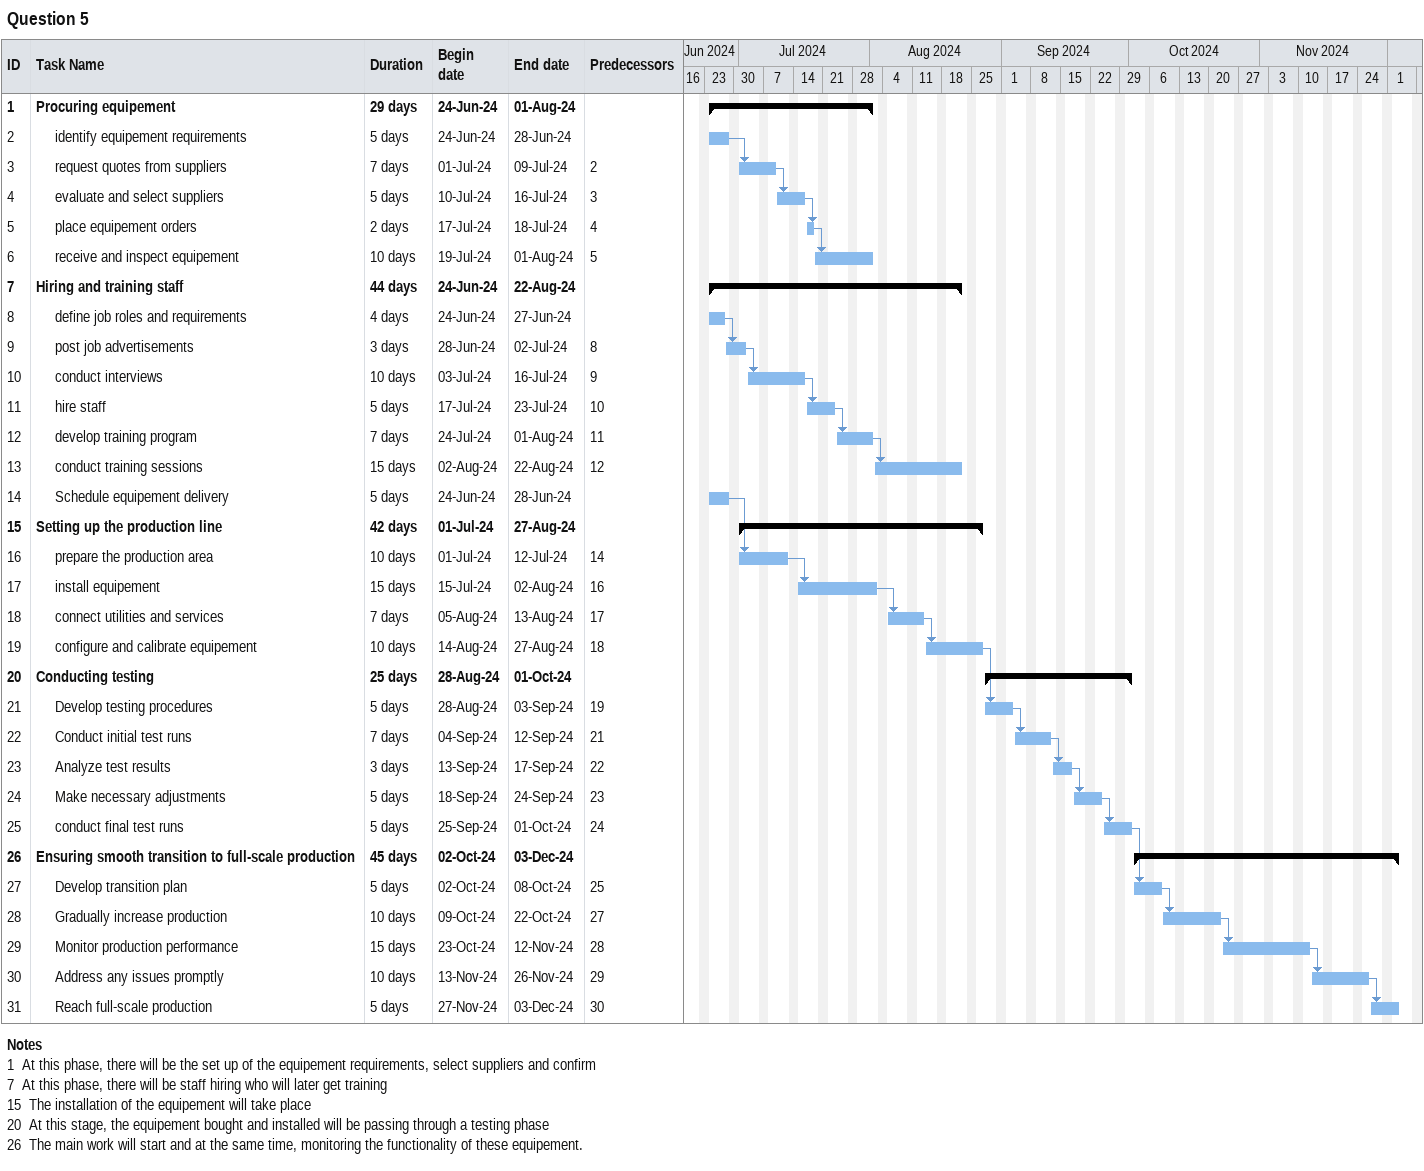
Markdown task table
Question 5

| ID | Level | Task | Duration | Start | Finish | Predecessors |
|---|---|---|---|---|---|---|
| 1 | 1 | **Procuring equipement** | 29d | 2024-06-24 | 2024-08-01 |  |
| 2 | 2 | identify equipement requirements | 5d | 2024-06-24 | 2024-06-28 |  |
| 3 | 2 | request quotes from suppliers | 7d | 2024-07-01 | 2024-07-09 | 2 |
| 4 | 2 | evaluate and select suppliers | 5d | 2024-07-10 | 2024-07-16 | 3 |
| 5 | 2 | place equipement orders | 2d | 2024-07-17 | 2024-07-18 | 4 |
| 6 | 2 | receive and inspect equipement | 10d | 2024-07-19 | 2024-08-01 | 5 |
| 7 | 1 | **Hiring and training staff** | 44d | 2024-06-24 | 2024-08-22 |  |
| 8 | 2 | define job roles and requirements | 4d | 2024-06-24 | 2024-06-27 |  |
| 9 | 2 | post job advertisements | 3d | 2024-06-28 | 2024-07-02 | 8 |
| 10 | 2 | conduct interviews | 10d | 2024-07-03 | 2024-07-16 | 9 |
| 11 | 2 | hire staff | 5d | 2024-07-17 | 2024-07-23 | 10 |
| 12 | 2 | develop training program | 7d | 2024-07-24 | 2024-08-01 | 11 |
| 13 | 2 | conduct training sessions | 15d | 2024-08-02 | 2024-08-22 | 12 |
| 14 | 2 | Schedule equipement delivery | 5d | 2024-06-24 | 2024-06-28 |  |
| 15 | 1 | **Setting up the production line** | 42d | 2024-07-01 | 2024-08-27 |  |
| 16 | 2 | prepare the production area | 10d | 2024-07-01 | 2024-07-12 | 14 |
| 17 | 2 | install equipement | 15d | 2024-07-15 | 2024-08-02 | 16 |
| 18 | 2 | connect utilities and services | 7d | 2024-08-05 | 2024-08-13 | 17 |
| 19 | 2 | configure and calibrate equipement | 10d | 2024-08-14 | 2024-08-27 | 18 |
| 20 | 1 | **Conducting testing** | 25d | 2024-08-28 | 2024-10-01 |  |
| 21 | 2 | Develop testing procedures | 5d | 2024-08-28 | 2024-09-03 | 19 |
| 22 | 2 | Conduct initial test runs | 7d | 2024-09-04 | 2024-09-12 | 21 |
| 23 | 2 | Analyze test results | 3d | 2024-09-13 | 2024-09-17 | 22 |
| 24 | 2 | Make necessary adjustments | 5d | 2024-09-18 | 2024-09-24 | 23 |
| 25 | 2 | conduct final test runs | 5d | 2024-09-25 | 2024-10-01 | 24 |
| 26 | 1 | **Ensuring smooth transition to full-scale production** | 45d | 2024-10-02 | 2024-12-03 |  |
| 27 | 2 | Develop transition plan | 5d | 2024-10-02 | 2024-10-08 | 25 |
| 28 | 2 | Gradually increase production | 10d | 2024-10-09 | 2024-10-22 | 27 |
| 29 | 2 | Monitor production performance | 15d | 2024-10-23 | 2024-11-12 | 28 |
| 30 | 2 | Address any issues promptly | 10d | 2024-11-13 | 2024-11-26 | 29 |
| 31 | 2 | Reach full-scale production | 5d | 2024-11-27 | 2024-12-03 | 30 |

Notes
- 1: At this phase, there will be the set up of the equipement requirements, select suppliers and confirm
- 7: At this phase, there will be staff hiring who will later get training
- 15: The installation of the equipement will take place
- 20: At this stage, the equipement bought and installed will be passing through a testing phase
- 26: The main work will start and at the same time, monitoring the functionality of these equipement.
